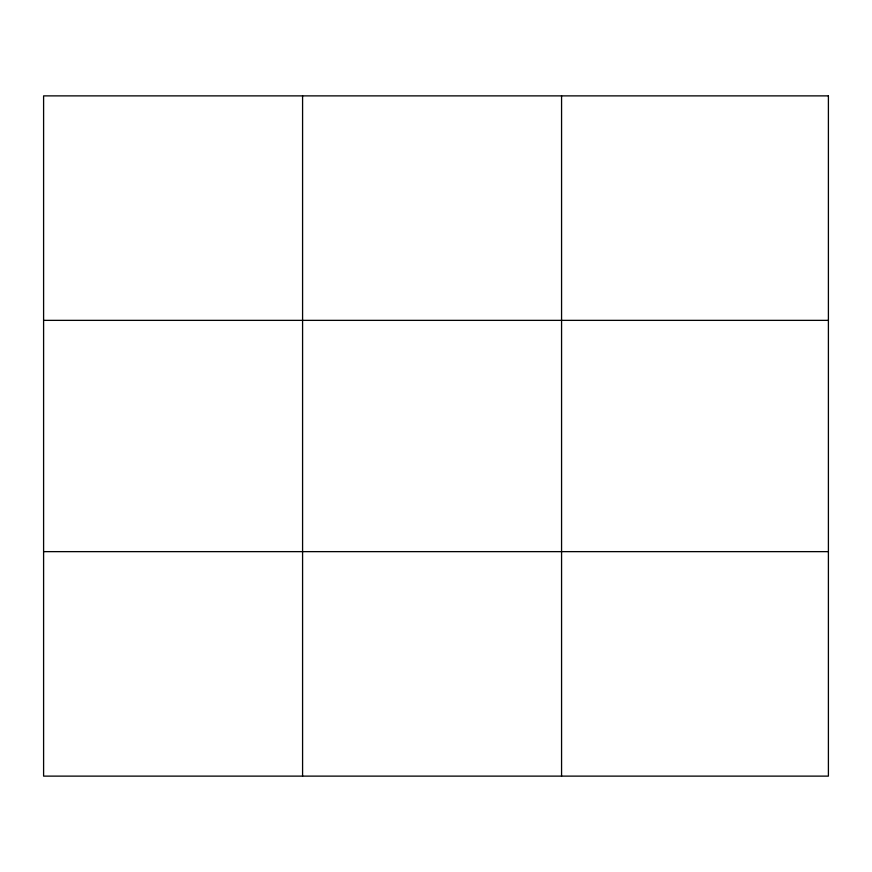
<?xml version="1.0" encoding="UTF-8"?>
<svg xmlns="http://www.w3.org/2000/svg" width="872" height="872" viewBox="0 0 872 872"><rect width="100%" height="100%" fill="white"/><g stroke="black" fill="none" stroke-linecap="round" stroke-linejoin="round"><path stroke-width="1.31" d="M302.584 776.124L302.584 95.876M561.568 776.124L561.568 95.876M43.6 320.362L828.4 320.362M43.6 551.638L828.4 551.638M828.4 95.876L828.4 776.124L43.6 776.124L43.6 95.876L828.4 95.876"/></g></svg>
